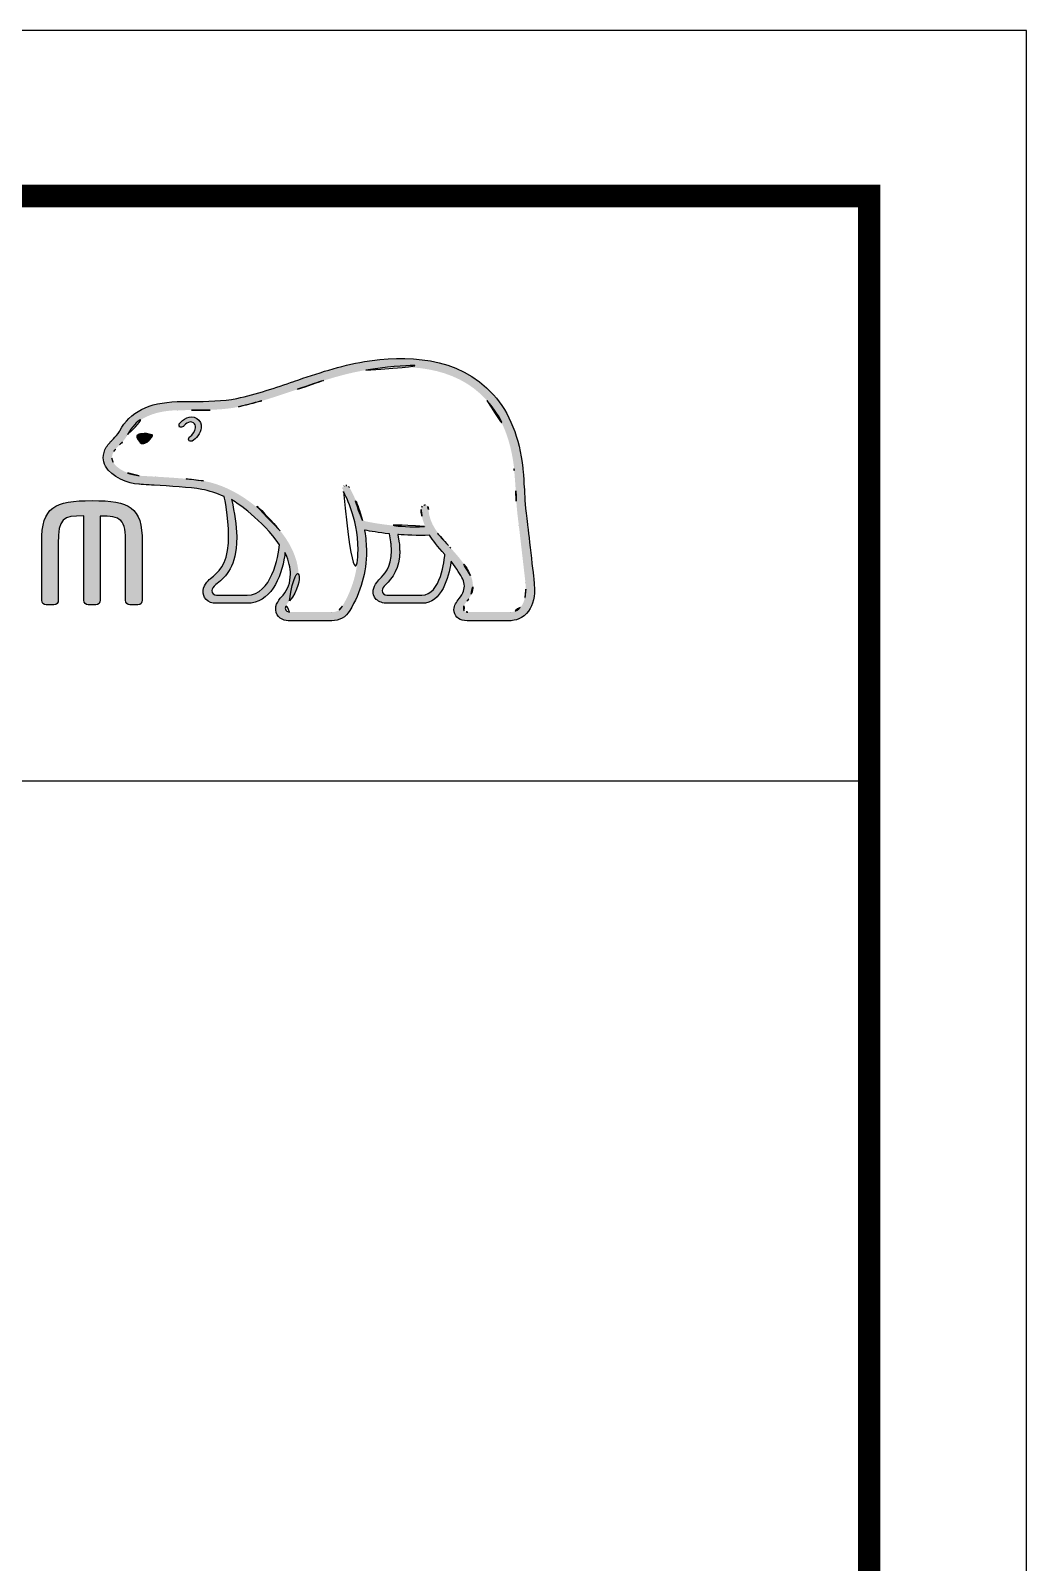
# Model space of a CAD drawing. Extents: x 16296677672 to 16296678106, y -37409616503 to -37409616185.
# Drawn here: x 16296678061.1 to 16296678105.5, y -37409616253.1 to -37409616184.7 of the extents above; entities that cross this region are included whole.
import ezdxf

# ---------------------------------------------------------------- set-up
doc = ezdxf.new("R2010")
doc.units = 0
doc.header["$LTSCALE"] = 10
doc.header["$MEASUREMENT"] = 0
doc.layers.get('0').update_dxf_attribs({"linetype": 'CONTINUOUS'})
doc.layers.add('레이어 1', color=7, linetype='CONTINUOUS')

msp = doc.modelspace()

# ---------------------------------------------------------------- hatches: boundary and pattern name
at = {"layer": '레이어 1'}
h = msp.add_hatch(color=5, dxfattribs=at)
h.dxf.hatch_style = 1
edge = h.paths.add_edge_path(flags=16)
edge.add_spline(control_points=[(16296678082.92589, -37409616210.470688), (16296678082.736691, -37409616210.680138), (16296678082.49892, -37409616210.682007), (16296678082.48863, -37409616210.682007), (16296678082.48863, -37409616210.682007), (16296678080.584, -37409616210.682007), (16296678080.584, -37409616210.682007), (16296678080.514021, -37409616210.682007), (16296678080.46055, -37409616210.664467), (16296678080.42592, -37409616210.63028), (16296678080.39702, -37409616210.601967), (16296678080.38298, -37409616210.558907), (16296678080.38298, -37409616210.505547), (16296678080.38298, -37409616210.398148), (16296678080.46138, -37409616210.299393), (16296678080.54468, -37409616210.194557), (16296678080.62191, -37409616210.095337), (16296678080.695271, -37409616210.001266), (16296678080.73634, -37409616209.885658), (16296678080.84059, -37409616209.60508), (16296678080.829941, -37409616209.305771), (16296678080.70545, -37409616209.042038), (16296678080.480551, -37409616208.56488), (16296678080.14687, -37409616208.189987), (16296678079.82346, -37409616207.827744), (16296678079.82346, -37409616207.827744), (16296678079.71394, -37409616207.707458), (16296678079.71394, -37409616207.706291), (16296678079.29353, -37409616207.237808), (16296678078.859079, -37409616206.753151), (16296678078.8248, -37409616206.096046), (16296678078.816959, -37409616205.965942), (16296678078.756821, -37409616205.887306), (16296678078.673161, -37409616205.890823), (16296678078.673161, -37409616205.890823), (16296678078.54994, -37409616205.950012), (16296678078.54726, -37409616205.950012), (16296678078.51391, -37409616205.986771), (16296678078.49531, -37409616206.041512), (16296678078.49531, -37409616206.104477), (16296678078.49531, -37409616206.104477), (16296678078.49637, -37409616206.126694), (16296678078.49637, -37409616206.126938), (16296678078.51321, -37409616206.364464), (16296678078.569851, -37409616206.597527), (16296678078.66942, -37409616206.839493), (16296678078.66942, -37409616206.839493), (16296678078.67914, -37409616206.863853), (16296678078.67914, -37409616206.863853), (16296678078.67914, -37409616206.863853), (16296678078.653379, -37409616206.864777), (16296678078.653379, -37409616206.864777), (16296678077.43066, -37409616206.913223), (16296678076.23193, -37409616206.682487), (16296678075.879391, -37409616206.597527), (16296678075.661989, -37409616205.722794), (16296678075.30934, -37409616205.142906), (16296678075.29413, -37409616205.11834), (16296678075.26675, -37409616205.072937), (16296678075.22298, -37409616205.038063), (16296678075.180861, -37409616205.025887), (16296678075.180861, -37409616205.025887), (16296678075.07789, -37409616205.041344), (16296678075.06526, -37409616205.042976), (16296678075.056601, -37409616205.055847), (16296678075.03858, -37409616205.080177), (16296678074.9988, -37409616205.133553), (16296678074.9988, -37409616205.133553), (16296678074.9939, -37409616205.176376), (16296678074.9939, -37409616205.176376), (16296678074.9939, -37409616205.176376), (16296678075.026409, -37409616205.291496), (16296678075.026409, -37409616205.291496), (16296678075.053089, -37409616205.337608), (16296678075.680941, -37409616206.437477), (16296678075.680941, -37409616207.894211), (16296678075.680941, -37409616208.792824), (16296678075.44482, -37409616209.64064), (16296678074.979139, -37409616210.413834), (16296678074.86787, -37409616210.599403), (16296678074.72126, -37409616210.682007), (16296678074.50317, -37409616210.682007), (16296678074.50317, -37409616210.682007), (16296678072.62566, -37409616210.682007), (16296678072.62566, -37409616210.682007), (16296678072.563419, -37409616210.682007), (16296678072.43354, -37409616210.638237), (16296678072.43354, -37409616210.50251), (16296678072.43354, -37409616210.427628), (16296678072.50293, -37409616210.304771), (16296678072.61854, -37409616210.175369), (16296678073.400949, -37409616209.304138), (16296678072.949551, -37409616207.943336), (16296678072.19919, -37409616207.046837), (16296678071.47443, -37409616206.182159), (16296678070.29162, -37409616205.093987), (16296678068.772869, -37409616204.823708), (16296678068.23464, -37409616204.729637), (16296678067.350201, -37409616204.677231), (16296678066.635851, -37409616204.63485), (16296678066.635851, -37409616204.63485), (16296678065.913811, -37409616204.592041), (16296678065.913811, -37409616204.592041), (16296678065.543249, -37409616204.563721), (16296678064.93084, -37409616204.335793), (16296678064.74445, -37409616203.982887), (16296678064.665701, -37409616203.836632), (16296678064.674601, -37409616203.688293), (16296678064.77334, -37409616203.517677), (16296678064.83548, -37409616203.414726), (16296678064.92078, -37409616203.326263), (16296678065.02807, -37409616203.218613), (16296678065.146709, -37409616203.098572), (16296678065.268749, -37409616202.974297), (16296678065.363779, -37409616202.810493), (16296678065.363779, -37409616202.810493), (16296678065.391029, -37409616202.759247), (16296678065.391029, -37409616202.759247), (16296678065.75363, -37409616202.065643), (16296678066.500601, -37409616201.699387), (16296678067.612049, -37409616201.669907), (16296678067.612049, -37409616201.669907), (16296678068.238859, -37409616201.662903), (16296678068.238859, -37409616201.662903), (16296678068.92709, -37409616201.659393), (16296678069.708, -37409616201.655403), (16296678070.349649, -37409616201.517342), (16296678071.250839, -37409616201.323578), (16296678072.154949, -37409616201.014671), (16296678072.95282, -37409616200.74276), (16296678072.95282, -37409616200.74276), (16296678072.978331, -37409616200.734337), (16296678072.978331, -37409616200.734337), (16296678073.96516, -37409616200.396889), (16296678074.985701, -37409616200.047958), (16296678076.028919, -37409616199.878067), (16296678077.6985, -37409616199.601723), (16296678079.99124, -37409616199.610832), (16296678081.433701, -37409616201.230209), (16296678082.10042, -37409616201.979973), (16296678082.511101, -37409616203.011047), (16296678082.652439, -37409616204.295547), (16296678082.652439, -37409616204.295547), (16296678082.64707, -37409616204.291328), (16296678082.642139, -37409616204.286903), (16296678082.653601, -37409616204.312378), (16296678082.664379, -37409616204.456551), (16296678082.72382, -37409616205.27372), (16296678082.7409, -37409616205.666634), (16296678082.75893, -37409616206.072868), (16296678082.86165, -37409616206.826637), (16296678082.86165, -37409616206.826637), (16296678083.152769, -37409616209.347412), (16296678083.152769, -37409616209.347412), (16296678083.152769, -37409616209.347412), (16296678083.17008, -37409616209.653748), (16296678083.17008, -37409616209.653748), (16296678083.17008, -37409616210.015541), (16296678083.088181, -37409616210.290497), (16296678082.92589, -37409616210.470688)], knot_values=[0, 0, 0, 0, 1, 1, 1, 2, 2, 2, 3, 3, 3, 4, 4, 4, 5, 5, 5, 6, 6, 6, 7, 7, 7, 8, 8, 8, 9, 9, 9, 10, 10, 10, 11, 11, 11, 12, 12, 12, 13, 13, 13, 14, 14, 14, 15, 15, 15, 16, 16, 16, 17, 17, 17, 18, 18, 18, 19, 19, 19, 20, 20, 20, 21, 21, 21, 22, 22, 22, 23, 23, 23, 24, 24, 24, 25, 25, 25, 26, 26, 26, 27, 27, 27, 28, 28, 28, 29, 29, 29, 30, 30, 30, 31, 31, 31, 32, 32, 32, 33, 33, 33, 34, 34, 34, 35, 35, 35, 36, 36, 36, 37, 37, 37, 38, 38, 38, 39, 39, 39, 40, 40, 40, 41, 41, 41, 42, 42, 42, 43, 43, 43, 44, 44, 44, 45, 45, 45, 46, 46, 46, 47, 47, 47, 48, 48, 48, 49, 49, 49, 50, 50, 50, 51, 51, 51, 52, 52, 52, 53, 53, 53, 53], degree=3, periodic=0)
edge = h.paths.add_edge_path(flags=16)
edge.add_spline(control_points=[(16296678078.52293, -37409616209.925903), (16296678078.52293, -37409616209.925903), (16296678076.969191, -37409616209.925903), (16296678076.969191, -37409616209.925903), (16296678076.85429, -37409616209.925903), (16296678076.7635, -37409616209.834183), (16296678076.7635, -37409616209.717163), (16296678076.7635, -37409616209.635498), (16296678076.8344, -37409616209.531593), (16296678076.901449, -37409616209.460213), (16296678077.217489, -37409616209.157639), (16296678077.54077, -37409616208.741096), (16296678077.54077, -37409616207.950363), (16296678077.54077, -37409616207.950363), (16296678077.52076, -37409616207.591148), (16296678077.52076, -37409616207.58976), (16296678077.52076, -37409616207.58976), (16296678077.463659, -37409616207.240356), (16296678077.463659, -37409616207.240356), (16296678077.463659, -37409616207.240356), (16296678077.459681, -37409616207.218361), (16296678077.459681, -37409616207.218361), (16296678077.459681, -37409616207.218361), (16296678077.482611, -37409616207.220009), (16296678077.482611, -37409616207.220009), (16296678077.772329, -37409616207.240829), (16296678078.336069, -37409616207.272186), (16296678078.8743, -37409616207.246689), (16296678079.01096, -37409616207.464081), (16296678079.231171, -37409616207.743721), (16296678079.5527, -37409616208.11628), (16296678079.537951, -37409616208.301628), (16296678079.384451, -37409616209.925903), (16296678078.52293, -37409616209.925903)], knot_values=[0, 0, 0, 0, 1, 1, 1, 2, 2, 2, 3, 3, 3, 4, 4, 4, 5, 5, 5, 6, 6, 6, 7, 7, 7, 8, 8, 8, 9, 9, 9, 10, 10, 10, 11, 11, 11, 11], degree=3, periodic=0)
edge = h.paths.add_edge_path(flags=16)
edge.add_spline(control_points=[(16296678070.72665, -37409616209.925903), (16296678070.72665, -37409616209.925903), (16296678069.36282, -37409616209.925903), (16296678069.36282, -37409616209.925903), (16296678069.260559, -37409616209.925903), (16296678069.15056, -37409616209.84166), (16296678069.15056, -37409616209.717163), (16296678069.15056, -37409616209.641586), (16296678069.21398, -37409616209.547974), (16296678069.32959, -37409616209.455063), (16296678069.674761, -37409616209.180099), (16296678070.197781, -37409616208.764023), (16296678070.25441, -37409616207.615242), (16296678070.25441, -37409616207.615242), (16296678070.262239, -37409616207.301903), (16296678070.262239, -37409616207.301903), (16296678070.262239, -37409616206.813293), (16296678070.15028, -37409616206.223351), (16296678070.044041, -37409616205.696114), (16296678070.044041, -37409616205.696114), (16296678070.026711, -37409616205.642303), (16296678070.026711, -37409616205.642303), (16296678070.026711, -37409616205.642303), (16296678070.071409, -37409616205.677162), (16296678070.071409, -37409616205.677162), (16296678070.274759, -37409616205.802361), (16296678071.38867, -37409616206.557281), (16296678072.17918, -37409616207.6726), (16296678072.113649, -37409616208.200523), (16296678071.815981, -37409616209.925903), (16296678070.72665, -37409616209.925903)], knot_values=[0, 0, 0, 0, 1, 1, 1, 2, 2, 2, 3, 3, 3, 4, 4, 4, 5, 5, 5, 6, 6, 6, 7, 7, 7, 8, 8, 8, 9, 9, 9, 10, 10, 10, 10], degree=3, periodic=0)
edge = h.paths.add_edge_path()
edge.add_spline(control_points=[(16296678083.53772, -37409616209.309288), (16296678083.537239, -37409616209.305771), (16296678083.248011, -37409616206.774223), (16296678083.248011, -37409616206.774223), (16296678083.14094, -37409616206.017647), (16296678083.12549, -37409616205.614197), (16296678083.11158, -37409616205.256653), (16296678083.11158, -37409616205.256653), (16296678083.03998, -37409616204.257156), (16296678083.03998, -37409616204.256462), (16296678082.88763, -37409616202.888428), (16296678082.44488, -37409616201.783409), (16296678081.72341, -37409616200.975357), (16296678080.164881, -37409616199.224228), (16296678077.73196, -37409616199.205742), (16296678075.964689, -37409616199.497093), (16296678074.880859, -37409616199.676353), (16296678073.844879, -37409616200.029961), (16296678072.84329, -37409616200.372543), (16296678072.84329, -37409616200.372543), (16296678072.81101, -37409616200.384003), (16296678072.81101, -37409616200.384003), (16296678072.028009, -37409616200.651009), (16296678071.139441, -37409616200.955009), (16296678070.267521, -37409616201.140793), (16296678069.66844, -37409616201.268806), (16296678068.9182, -37409616201.274658), (16296678068.255461, -37409616201.278183), (16296678068.255461, -37409616201.278183), (16296678067.599529, -37409616201.286133), (16296678067.599529, -37409616201.286133), (16296678066.33913, -37409616201.317253), (16296678065.48065, -37409616201.7537), (16296678065.047029, -37409616202.582802), (16296678065.047029, -37409616202.582802), (16296678065.027491, -37409616202.618591), (16296678065.027491, -37409616202.618591), (16296678064.955759, -37409616202.744278), (16296678064.8494, -37409616202.850983), (16296678064.75416, -37409616202.946457), (16296678064.6492, -37409616203.052238), (16296678064.53091, -37409616203.170883), (16296678064.44058, -37409616203.324387), (16296678064.34989, -37409616203.478149), (16296678064.30415, -37409616203.633987), (16296678064.30415, -37409616203.787033), (16296678064.30415, -37409616203.915741), (16296678064.336439, -37409616204.042107), (16296678064.40127, -37409616204.162849), (16296678064.66921, -37409616204.6688), (16296678065.4335, -37409616204.941879), (16296678065.889589, -37409616204.974419), (16296678065.889589, -37409616204.974419), (16296678066.56097, -37409616205.016541), (16296678066.577, -37409616205.017937), (16296678067.24827, -37409616205.055847), (16296678068.167589, -37409616205.108971), (16296678068.704309, -37409616205.203751), (16296678069.018129, -37409616205.259209), (16296678069.37476, -37409616205.371773), (16296678069.70331, -37409616205.526459), (16296678069.726709, -37409616205.611641), (16296678069.897301, -37409616206.370079), (16296678069.897301, -37409616207.302383), (16296678069.897301, -37409616207.302383), (16296678069.890051, -37409616207.598183), (16296678069.890051, -37409616207.598183), (16296678069.840561, -37409616208.581261), (16296678069.411961, -37409616208.924789), (16296678069.097919, -37409616209.176117), (16296678069.06608, -37409616209.201172), (16296678068.786209, -37409616209.43354), (16296678068.766081, -37409616209.713188), (16296678068.75181, -37409616209.871384), (16296678068.797091, -37409616210.015541), (16296678068.89315, -37409616210.119202), (16296678068.99728, -37409616210.231529), (16296678069.1556, -37409616210.288383), (16296678069.36282, -37409616210.288383), (16296678069.36282, -37409616210.288383), (16296678070.72665, -37409616210.288383), (16296678070.72665, -37409616210.288383), (16296678071.747419, -37409616210.288383), (16296678072.25242, -37409616209.18924), (16296678072.40604, -37409616208.159576), (16296678072.40604, -37409616208.159576), (16296678072.40921, -37409616208.014717), (16296678072.40921, -37409616208.014717), (16296678072.40921, -37409616208.014717), (16296678072.45134, -37409616208.08725), (16296678072.45134, -37409616208.08725), (16296678072.582251, -37409616208.378601), (16296678072.661011, -37409616208.726822), (16296678072.661011, -37409616208.989143), (16296678072.661011, -37409616209.357246), (16296678072.547041, -37409616209.678787), (16296678072.33057, -37409616209.918411), (16296678072.27594, -37409616209.972481), (16296678072.00296, -37409616210.255386), (16296678072.00296, -37409616210.537849), (16296678072.00296, -37409616210.537849), (16296678072.005421, -37409616210.584427), (16296678072.005421, -37409616210.584427), (16296678072.04414, -37409616210.918129), (16296678072.31419, -37409616211.067192), (16296678072.56506, -37409616211.067192), (16296678072.56506, -37409616211.067192), (16296678074.50317, -37409616211.067192), (16296678074.50317, -37409616211.067192), (16296678074.85301, -37409616211.067192), (16296678075.13183, -37409616210.909691), (16296678075.310961, -37409616210.612511), (16296678075.804171, -37409616209.793694), (16296678076.054079, -37409616208.904427), (16296678076.054079, -37409616207.970253), (16296678076.054079, -37409616207.678673), (16296678076.02659, -37409616207.367439), (16296678075.972759, -37409616207.044487), (16296678075.972759, -37409616207.044487), (16296678075.96809, -37409616207.018753), (16296678075.96809, -37409616207.018753), (16296678075.96809, -37409616207.018753), (16296678075.99382, -37409616207.024139), (16296678075.99382, -37409616207.024139), (16296678076.227011, -37409616207.069313), (16296678076.60214, -37409616207.134361), (16296678077.06571, -37409616207.184433), (16296678077.06571, -37409616207.184433), (16296678077.079189, -37409616207.186073), (16296678077.079189, -37409616207.186073), (16296678077.079189, -37409616207.186073), (16296678077.14155, -37409616207.541313), (16296678077.14155, -37409616207.541313), (16296678077.14155, -37409616207.541313), (16296678077.15523, -37409616207.625549), (16296678077.15523, -37409616207.626953), (16296678077.15523, -37409616207.626953), (16296678077.173719, -37409616207.941238), (16296678077.173719, -37409616207.941238), (16296678077.173719, -37409616208.695473), (16296678076.83112, -37409616209.023552), (16296678076.646959, -37409616209.199516), (16296678076.644369, -37409616209.201874), (16296678076.38744, -37409616209.46302), (16296678076.359591, -37409616209.694687), (16296678076.359591, -37409616209.694687), (16296678076.350691, -37409616209.765846), (16296678076.350691, -37409616209.765846), (16296678076.350691, -37409616209.838623), (16296678076.36941, -37409616209.981369), (16296678076.49671, -37409616210.112892), (16296678076.60881, -37409616210.22966), (16296678076.78233, -37409616210.288383), (16296678077.013069, -37409616210.288383), (16296678077.013069, -37409616210.288383), (16296678078.52293, -37409616210.288383), (16296678078.52293, -37409616210.288383), (16296678079.439911, -37409616210.288383), (16296678079.715931, -37409616209.122543), (16296678079.8272, -37409616208.46917), (16296678079.8272, -37409616208.46917), (16296678079.832359, -37409616208.401779), (16296678079.832359, -37409616208.401779), (16296678079.832359, -37409616208.401779), (16296678079.86862, -37409616208.451149), (16296678079.86862, -37409616208.451149), (16296678080.080059, -37409616208.721207), (16296678080.265511, -37409616209.021446), (16296678080.35478, -37409616209.208199), (16296678080.401699, -37409616209.305313), (16296678080.42697, -37409616209.413193), (16296678080.42697, -37409616209.521301), (16296678080.42697, -37409616209.521301), (16296678080.392811, -37409616209.739861), (16296678080.392811, -37409616209.739861), (16296678080.357479, -37409616209.858513), (16296678080.276501, -37409616209.967796), (16296678080.19729, -37409616210.07357), (16296678080.081091, -37409616210.22451), (16296678079.961281, -37409616210.381058), (16296678079.961281, -37409616210.571083), (16296678079.961281, -37409616210.571083), (16296678079.972521, -37409616210.67569), (16296678079.972521, -37409616210.67569), (16296678080.02774, -37409616210.927963), (16296678080.232161, -37409616211.067192), (16296678080.547729, -37409616211.067192), (16296678080.547729, -37409616211.067192), (16296678082.4877, -37409616211.067192), (16296678082.4877, -37409616211.067192), (16296678082.530279, -37409616211.067192), (16296678082.909389, -37409616211.057831), (16296678083.206341, -37409616210.736526), (16296678083.443399, -37409616210.47982), (16296678083.55854, -37409616210.126907), (16296678083.55854, -37409616209.658417), (16296678083.55854, -37409616209.658417), (16296678083.537951, -37409616209.310921), (16296678083.53772, -37409616209.309288)], knot_values=[0, 0, 0, 0, 1, 1, 1, 2, 2, 2, 3, 3, 3, 4, 4, 4, 5, 5, 5, 6, 6, 6, 7, 7, 7, 8, 8, 8, 9, 9, 9, 10, 10, 10, 11, 11, 11, 12, 12, 12, 13, 13, 13, 14, 14, 14, 15, 15, 15, 16, 16, 16, 17, 17, 17, 18, 18, 18, 19, 19, 19, 20, 20, 20, 21, 21, 21, 22, 22, 22, 23, 23, 23, 24, 24, 24, 25, 25, 25, 26, 26, 26, 27, 27, 27, 28, 28, 28, 29, 29, 29, 30, 30, 30, 31, 31, 31, 32, 32, 32, 33, 33, 33, 34, 34, 34, 35, 35, 35, 36, 36, 36, 37, 37, 37, 38, 38, 38, 39, 39, 39, 40, 40, 40, 41, 41, 41, 42, 42, 42, 43, 43, 43, 44, 44, 44, 45, 45, 45, 46, 46, 46, 47, 47, 47, 48, 48, 48, 49, 49, 49, 50, 50, 50, 51, 51, 51, 52, 52, 52, 53, 53, 53, 54, 54, 54, 55, 55, 55, 56, 56, 56, 57, 57, 57, 58, 58, 58, 59, 59, 59, 60, 60, 60, 61, 61, 61, 62, 62, 62, 63, 63, 63, 64, 64, 64, 65, 65, 65, 66, 66, 66, 66], degree=3, periodic=0)
edge = h.paths.add_edge_path(flags=0)
edge.add_spline(control_points=[(16296678065.85659, -37409616202.762283), (16296678065.85659, -37409616202.762283), (16296678066.138809, -37409616202.63475), (16296678066.48844, -37409616202.769547), (16296678066.48844, -37409616202.769547), (16296678066.531719, -37409616202.788017), (16296678066.47533, -37409616202.867828), (16296678066.30508, -37409616203.096687), (16296678066.137289, -37409616203.14608), (16296678066.137289, -37409616203.14608), (16296678066.137289, -37409616203.14608), (16296678066.01573, -37409616203.188904), (16296678065.947399, -37409616203.106056), (16296678065.80933, -37409616202.944122), (16296678065.80512, -37409616202.849823), (16296678065.80512, -37409616202.849823), (16296678065.80512, -37409616202.849823), (16296678065.79084, -37409616202.779839), (16296678065.85659, -37409616202.762283)], knot_values=[0, 0, 0, 0, 1, 1, 1, 2, 2, 2, 3, 3, 3, 4, 4, 4, 5, 5, 5, 6, 6, 6, 6], degree=3, periodic=0)
edge = h.paths.add_edge_path(flags=0)
edge.add_spline(control_points=[(16296678067.71899, -37409616202.243263), (16296678067.67675, -37409616202.289352), (16296678067.673479, -37409616202.366112), (16296678067.71899, -37409616202.406593), (16296678067.76252, -37409616202.445908), (16296678067.83798, -37409616202.435608), (16296678067.88011, -37409616202.389267), (16296678067.902571, -37409616202.366112), (16296678068.134251, -37409616202.091141), (16296678068.334101, -37409616202.231773), (16296678068.407101, -37409616202.28421), (16296678068.43729, -37409616202.35862), (16296678068.42654, -37409616202.454803), (16296678068.409451, -37409616202.609001), (16296678068.275709, -37409616202.784058), (16296678068.18223, -37409616202.843964), (16296678068.129919, -37409616202.875793), (16296678068.095409, -37409616202.944122), (16296678068.120211, -37409616202.999352), (16296678068.144779, -37409616203.054337), (16296678068.21475, -37409616203.070732), (16296678068.27091, -37409616203.04451), (16296678068.438231, -37409616202.964478), (16296678068.6492, -37409616202.697243), (16296678068.678101, -37409616202.448013), (16296678068.697281, -37409616202.274384), (16296678068.61936, -37409616202.132561), (16296678068.480591, -37409616202.036873), (16296678068.18223, -37409616201.825073), (16296678067.84407, -37409616202.108452), (16296678067.71899, -37409616202.243263)], knot_values=[0, 0, 0, 0, 1, 1, 1, 2, 2, 2, 3, 3, 3, 4, 4, 4, 5, 5, 5, 6, 6, 6, 7, 7, 7, 8, 8, 8, 9, 9, 9, 10, 10, 10, 10], degree=3, periodic=0)
edge = h.paths.add_edge_path(flags=0)
edge.add_spline(control_points=[(16296678067.680849, -37409616202.449883), (16296678067.680849, -37409616202.449883), (16296678067.680849, -37409616202.449883), (16296678067.680849, -37409616202.449883), (16296678067.680849, -37409616202.449883), (16296678067.680849, -37409616202.449883), (16296678067.680849, -37409616202.449883)], knot_values=[0, 0, 0, 0, 1, 1, 1, 2, 2, 2, 2], degree=3, periodic=0)
h = msp.add_hatch(color=5, dxfattribs=at)
h.dxf.hatch_style = 2
edge = h.paths.add_edge_path()
edge.add_spline(control_points=[(16296678067.71899, -37409616202.243263), (16296678067.67675, -37409616202.289352), (16296678067.673479, -37409616202.366112), (16296678067.71899, -37409616202.406593), (16296678067.76252, -37409616202.445908), (16296678067.83798, -37409616202.435608), (16296678067.88011, -37409616202.389267), (16296678067.902571, -37409616202.366112), (16296678068.134251, -37409616202.091141), (16296678068.334101, -37409616202.231773), (16296678068.407101, -37409616202.28421), (16296678068.43729, -37409616202.35862), (16296678068.42654, -37409616202.454803), (16296678068.409451, -37409616202.609001), (16296678068.275709, -37409616202.784058), (16296678068.18223, -37409616202.843964), (16296678068.129919, -37409616202.875793), (16296678068.095409, -37409616202.944122), (16296678068.120211, -37409616202.999352), (16296678068.144779, -37409616203.054337), (16296678068.21475, -37409616203.070732), (16296678068.27091, -37409616203.04451), (16296678068.438231, -37409616202.964478), (16296678068.6492, -37409616202.697243), (16296678068.678101, -37409616202.448013), (16296678068.697281, -37409616202.274384), (16296678068.61936, -37409616202.132561), (16296678068.480591, -37409616202.036873), (16296678068.18223, -37409616201.825073), (16296678067.84407, -37409616202.108452), (16296678067.71899, -37409616202.243263)], knot_values=[0, 0, 0, 0, 1, 1, 1, 2, 2, 2, 3, 3, 3, 4, 4, 4, 5, 5, 5, 6, 6, 6, 7, 7, 7, 8, 8, 8, 9, 9, 9, 10, 10, 10, 10], degree=3, periodic=0)
h = msp.add_hatch(color=5, dxfattribs=at)
h.dxf.hatch_style = 2
edge = h.paths.add_edge_path()
edge.add_spline(control_points=[(16296678065.85659, -37409616202.762283), (16296678065.85659, -37409616202.762283), (16296678066.138809, -37409616202.63475), (16296678066.48844, -37409616202.769547), (16296678066.48844, -37409616202.769547), (16296678066.531719, -37409616202.788017), (16296678066.47533, -37409616202.867828), (16296678066.30508, -37409616203.096687), (16296678066.137289, -37409616203.14608), (16296678066.137289, -37409616203.14608), (16296678066.137289, -37409616203.14608), (16296678066.01573, -37409616203.188904), (16296678065.947399, -37409616203.106056), (16296678065.80933, -37409616202.944122), (16296678065.80512, -37409616202.849823), (16296678065.80512, -37409616202.849823), (16296678065.80512, -37409616202.849823), (16296678065.79084, -37409616202.779839), (16296678065.85659, -37409616202.762283)], knot_values=[0, 0, 0, 0, 1, 1, 1, 2, 2, 2, 3, 3, 3, 4, 4, 4, 5, 5, 5, 6, 6, 6, 6], degree=3, periodic=0)
h = msp.add_hatch(color=5, dxfattribs=at)
h.dxf.hatch_style = 2
edge = h.paths.add_edge_path()
edge.add_spline(control_points=[(16296678061.55567, -37409616207.549973), (16296678061.55567, -37409616207.549973), (16296678061.55567, -37409616210.152206), (16296678061.55567, -37409616210.152206), (16296678061.55567, -37409616210.264748), (16296678061.644119, -37409616210.356247), (16296678061.752701, -37409616210.356247), (16296678061.752701, -37409616210.356247), (16296678062.10091, -37409616210.356247), (16296678062.10091, -37409616210.356247), (16296678062.22377, -37409616210.356247), (16296678062.297251, -37409616210.252823), (16296678062.297251, -37409616210.152206), (16296678062.297251, -37409616210.152206), (16296678062.297251, -37409616207.614319), (16296678062.297251, -37409616207.614319), (16296678062.297251, -37409616206.49527), (16296678062.48704, -37409616206.386459), (16296678063.43339, -37409616206.383881), (16296678063.43339, -37409616206.452682), (16296678063.43339, -37409616210.152206), (16296678063.43339, -37409616210.152206), (16296678063.43339, -37409616210.268967), (16296678063.517401, -37409616210.356247), (16296678063.62879, -37409616210.356247), (16296678063.62879, -37409616210.356247), (16296678063.970921, -37409616210.356247), (16296678063.970921, -37409616210.356247), (16296678064.0933, -37409616210.356247), (16296678064.166559, -37409616210.252823), (16296678064.166559, -37409616210.152206), (16296678064.166559, -37409616210.152206), (16296678064.166559, -37409616206.464149), (16296678064.166559, -37409616206.391144), (16296678064.60931, -37409616206.392769), (16296678064.920309, -37409616206.429283), (16296678065.08869, -37409616206.597527), (16296678065.26606, -37409616206.774673), (16296678065.300699, -37409616207.10511), (16296678065.300699, -37409616207.614319), (16296678065.300699, -37409616207.614319), (16296678065.300699, -37409616210.152206), (16296678065.300699, -37409616210.152206), (16296678065.300699, -37409616210.262657), (16296678065.39115, -37409616210.356247), (16296678065.498091, -37409616210.356247), (16296678065.498091, -37409616210.356247), (16296678065.84794, -37409616210.356247), (16296678065.84794, -37409616210.356247), (16296678065.96928, -37409616210.356247), (16296678066.04427, -37409616210.250481), (16296678066.04427, -37409616210.152206), (16296678066.04427, -37409616210.152206), (16296678066.04427, -37409616207.549973), (16296678066.04427, -37409616207.549973), (16296678066.04427, -37409616205.972717), (16296678065.484989, -37409616205.705467), (16296678063.80407, -37409616205.705467), (16296678062.11706, -37409616205.705467), (16296678061.55567, -37409616205.972717), (16296678061.55567, -37409616207.549973)], knot_values=[0, 0, 0, 0, 1, 1, 1, 2, 2, 2, 3, 3, 3, 4, 4, 4, 5, 5, 5, 6, 6, 6, 7, 7, 7, 8, 8, 8, 9, 9, 9, 10, 10, 10, 11, 11, 11, 12, 12, 12, 13, 13, 13, 14, 14, 14, 15, 15, 15, 16, 16, 16, 17, 17, 17, 18, 18, 18, 19, 19, 19, 20, 20, 20, 20], degree=3, periodic=0)

# ---------------------------------------------------------------- linework, layer by layer
at = {"color": 5}
msp.add_line((16296678070.66621, -37409616210.288406), (16296678070.66621, -37409616210.288406), dxfattribs=at)
at = {"color": 5, "ltscale": 40}
msp.add_line((16296678098.499821, -37409616218.230888), (16296678029.137751, -37409616218.230888), dxfattribs=at)
at = {"ltscale": 0.5}
msp.add_lwpolyline([(16296677671.520941, -37409616502.722603), (16296678105.520941, -37409616502.722603), (16296678105.520941, -37409616184.722603), (16296677671.520941, -37409616184.722603)], close=True, dxfattribs=at)
at = {"color": 5, "linetype": 'ByBlock', "lineweight": 200, "const_width": 1}
msp.add_lwpolyline([(16296677678.499741, -37409616489.106117), (16296678098.499741, -37409616489.106117), (16296678098.499741, -37409616192.106117), (16296677678.499741, -37409616192.106117)], close=True, dxfattribs=at)
at = {"layer": '레이어 1', "color": 5}
for points, knots in [([(16296678083.53772, -37409616209.309303), (16296678083.537239, -37409616209.305794), (16296678083.248011, -37409616206.774231), (16296678083.248011, -37409616206.774231), (16296678083.14094, -37409616206.017662), (16296678083.12549, -37409616205.61422), (16296678083.11158, -37409616205.256653), (16296678083.11158, -37409616205.256653), (16296678083.03998, -37409616204.257172), (16296678083.03998, -37409616204.256477), (16296678082.88763, -37409616202.888443), (16296678082.44488, -37409616201.783417), (16296678081.72341, -37409616200.975372), (16296678080.164881, -37409616199.224243), (16296678077.73196, -37409616199.205757), (16296678075.964689, -37409616199.497101), (16296678074.880859, -37409616199.676361), (16296678073.844879, -37409616200.029968), (16296678072.84329, -37409616200.372559), (16296678072.84329, -37409616200.372559), (16296678072.81101, -37409616200.384018), (16296678072.81101, -37409616200.384018), (16296678072.028009, -37409616200.651016), (16296678071.139441, -37409616200.955017), (16296678070.267521, -37409616201.1408), (16296678069.66844, -37409616201.268822), (16296678068.9182, -37409616201.274681), (16296678068.255461, -37409616201.278191), (16296678068.255461, -37409616201.278191), (16296678067.599529, -37409616201.28614), (16296678067.599529, -37409616201.28614), (16296678066.33913, -37409616201.317268), (16296678065.48065, -37409616201.753708), (16296678065.047029, -37409616202.582817), (16296678065.047029, -37409616202.582817), (16296678065.027491, -37409616202.618607), (16296678065.027491, -37409616202.618607), (16296678064.955759, -37409616202.744293), (16296678064.8494, -37409616202.850998), (16296678064.75416, -37409616202.946472), (16296678064.6492, -37409616203.052254), (16296678064.53091, -37409616203.170883), (16296678064.44058, -37409616203.324402), (16296678064.34989, -37409616203.478157), (16296678064.30415, -37409616203.634003), (16296678064.30415, -37409616203.787041), (16296678064.30415, -37409616203.915756), (16296678064.336439, -37409616204.042122), (16296678064.40127, -37409616204.162857), (16296678064.66921, -37409616204.668823), (16296678065.4335, -37409616204.941887), (16296678065.889589, -37409616204.974426), (16296678065.889589, -37409616204.974426), (16296678066.56097, -37409616205.016563), (16296678066.577, -37409616205.01796), (16296678067.24827, -37409616205.055862), (16296678068.167589, -37409616205.108994), (16296678068.704309, -37409616205.203758), (16296678069.018129, -37409616205.259216), (16296678069.37476, -37409616205.37178), (16296678069.70331, -37409616205.526466), (16296678069.726709, -37409616205.611649), (16296678069.897301, -37409616206.370087), (16296678069.897301, -37409616207.302399), (16296678069.897301, -37409616207.302399), (16296678069.890051, -37409616207.598198), (16296678069.890051, -37409616207.598198), (16296678069.840561, -37409616208.581268), (16296678069.411961, -37409616208.924797), (16296678069.097919, -37409616209.17614), (16296678069.06608, -37409616209.20118), (16296678068.786209, -37409616209.433548), (16296678068.766081, -37409616209.713203), (16296678068.75181, -37409616209.871391), (16296678068.797091, -37409616210.015556), (16296678068.89315, -37409616210.119217), (16296678068.99728, -37409616210.231537), (16296678069.1556, -37409616210.288406), (16296678069.36282, -37409616210.288406), (16296678069.36282, -37409616210.288406), (16296678070.72665, -37409616210.288406), (16296678070.72665, -37409616210.288406), (16296678071.747419, -37409616210.288406), (16296678072.25242, -37409616209.189247), (16296678072.40604, -37409616208.159576), (16296678072.40604, -37409616208.159576), (16296678072.40921, -37409616208.014732), (16296678072.40921, -37409616208.014732), (16296678072.40921, -37409616208.014732), (16296678072.45134, -37409616208.087273), (16296678072.45134, -37409616208.087273), (16296678072.582251, -37409616208.378609), (16296678072.661011, -37409616208.72683), (16296678072.661011, -37409616208.989151), (16296678072.661011, -37409616209.357269), (16296678072.547041, -37409616209.678802), (16296678072.33057, -37409616209.918419), (16296678072.27594, -37409616209.972504), (16296678072.00296, -37409616210.255409), (16296678072.00296, -37409616210.537857), (16296678072.00296, -37409616210.537857), (16296678072.005421, -37409616210.584427), (16296678072.005421, -37409616210.584427), (16296678072.04414, -37409616210.918137), (16296678072.31419, -37409616211.0672), (16296678072.56506, -37409616211.0672), (16296678072.56506, -37409616211.0672), (16296678074.50317, -37409616211.0672), (16296678074.50317, -37409616211.0672), (16296678074.85301, -37409616211.0672), (16296678075.13183, -37409616210.909698), (16296678075.310961, -37409616210.612534), (16296678075.804171, -37409616209.793701), (16296678076.054079, -37409616208.904449), (16296678076.054079, -37409616207.970261), (16296678076.054079, -37409616207.678688), (16296678076.02659, -37409616207.367447), (16296678075.972759, -37409616207.04451), (16296678075.972759, -37409616207.04451), (16296678075.96809, -37409616207.018768), (16296678075.96809, -37409616207.018768), (16296678075.96809, -37409616207.018768), (16296678075.99382, -37409616207.024147), (16296678075.99382, -37409616207.024147), (16296678076.227011, -37409616207.069313), (16296678076.60214, -37409616207.134369), (16296678077.06571, -37409616207.184441), (16296678077.06571, -37409616207.184441), (16296678077.079189, -37409616207.186089), (16296678077.079189, -37409616207.186089), (16296678077.079189, -37409616207.186089), (16296678077.14155, -37409616207.541328), (16296678077.14155, -37409616207.541328), (16296678077.14155, -37409616207.541328), (16296678077.15523, -37409616207.625557), (16296678077.15523, -37409616207.626968), (16296678077.15523, -37409616207.626968), (16296678077.173719, -37409616207.941254), (16296678077.173719, -37409616207.941254), (16296678077.173719, -37409616208.695488), (16296678076.83112, -37409616209.023567), (16296678076.646959, -37409616209.199539), (16296678076.644369, -37409616209.201889), (16296678076.38744, -37409616209.463028), (16296678076.359591, -37409616209.694702), (16296678076.359591, -37409616209.694702), (16296678076.350691, -37409616209.765862), (16296678076.350691, -37409616209.765862), (16296678076.350691, -37409616209.838638), (16296678076.36941, -37409616209.981377), (16296678076.49671, -37409616210.112907), (16296678076.60881, -37409616210.229683), (16296678076.78233, -37409616210.288406), (16296678077.013069, -37409616210.288406), (16296678077.013069, -37409616210.288406), (16296678078.52293, -37409616210.288406), (16296678078.52293, -37409616210.288406), (16296678079.439911, -37409616210.288406), (16296678079.715931, -37409616209.122551), (16296678079.8272, -37409616208.469177), (16296678079.8272, -37409616208.469177), (16296678079.832359, -37409616208.401787), (16296678079.832359, -37409616208.401787), (16296678079.832359, -37409616208.401787), (16296678079.86862, -37409616208.451157), (16296678079.86862, -37409616208.451157), (16296678080.080059, -37409616208.721222), (16296678080.265511, -37409616209.021446), (16296678080.35478, -37409616209.208214), (16296678080.401699, -37409616209.305313), (16296678080.42697, -37409616209.4132), (16296678080.42697, -37409616209.521309), (16296678080.42697, -37409616209.521309), (16296678080.392811, -37409616209.739868), (16296678080.392811, -37409616209.739868), (16296678080.357479, -37409616209.858521), (16296678080.276501, -37409616209.967796), (16296678080.19729, -37409616210.073593), (16296678080.081091, -37409616210.224533), (16296678079.961281, -37409616210.381073), (16296678079.961281, -37409616210.571091), (16296678079.961281, -37409616210.571091), (16296678079.972521, -37409616210.675697), (16296678079.972521, -37409616210.675697), (16296678080.02774, -37409616210.927963), (16296678080.232161, -37409616211.0672), (16296678080.547729, -37409616211.0672), (16296678080.547729, -37409616211.0672), (16296678082.4877, -37409616211.0672), (16296678082.4877, -37409616211.0672), (16296678082.530279, -37409616211.0672), (16296678082.909389, -37409616211.057854), (16296678083.206341, -37409616210.736542), (16296678083.443399, -37409616210.479843), (16296678083.55854, -37409616210.12693), (16296678083.55854, -37409616209.65844), (16296678083.55854, -37409616209.65844), (16296678083.537951, -37409616209.310928), (16296678083.53772, -37409616209.309303)], [0, 0, 0, 0, 1, 1, 1, 2, 2, 2, 3, 3, 3, 4, 4, 4, 5, 5, 5, 6, 6, 6, 7, 7, 7, 8, 8, 8, 9, 9, 9, 10, 10, 10, 11, 11, 11, 12, 12, 12, 13, 13, 13, 14, 14, 14, 15, 15, 15, 16, 16, 16, 17, 17, 17, 18, 18, 18, 19, 19, 19, 20, 20, 20, 21, 21, 21, 22, 22, 22, 23, 23, 23, 24, 24, 24, 25, 25, 25, 26, 26, 26, 27, 27, 27, 28, 28, 28, 29, 29, 29, 30, 30, 30, 31, 31, 31, 32, 32, 32, 33, 33, 33, 34, 34, 34, 35, 35, 35, 36, 36, 36, 37, 37, 37, 38, 38, 38, 39, 39, 39, 40, 40, 40, 41, 41, 41, 42, 42, 42, 43, 43, 43, 44, 44, 44, 45, 45, 45, 46, 46, 46, 47, 47, 47, 48, 48, 48, 49, 49, 49, 50, 50, 50, 51, 51, 51, 52, 52, 52, 53, 53, 53, 54, 54, 54, 55, 55, 55, 56, 56, 56, 57, 57, 57, 58, 58, 58, 59, 59, 59, 60, 60, 60, 61, 61, 61, 62, 62, 62, 63, 63, 63, 64, 64, 64, 65, 65, 65, 66, 66, 66, 66]), ([(16296678067.71899, -37409616202.243263), (16296678067.67675, -37409616202.28936), (16296678067.673479, -37409616202.366119), (16296678067.71899, -37409616202.406593), (16296678067.76252, -37409616202.445923), (16296678067.83798, -37409616202.435623), (16296678067.88011, -37409616202.38929), (16296678067.902571, -37409616202.366119), (16296678068.134251, -37409616202.091164), (16296678068.334101, -37409616202.231789), (16296678068.407101, -37409616202.284218), (16296678068.43729, -37409616202.358627), (16296678068.42654, -37409616202.454803), (16296678068.409451, -37409616202.609009), (16296678068.275709, -37409616202.784073), (16296678068.18223, -37409616202.843971), (16296678068.129919, -37409616202.875801), (16296678068.095409, -37409616202.944138), (16296678068.120211, -37409616202.999367), (16296678068.144779, -37409616203.054337), (16296678068.21475, -37409616203.07074), (16296678068.27091, -37409616203.044518), (16296678068.438231, -37409616202.964493), (16296678068.6492, -37409616202.697243), (16296678068.678101, -37409616202.448029), (16296678068.697281, -37409616202.274384), (16296678068.61936, -37409616202.132584), (16296678068.480591, -37409616202.036873), (16296678068.18223, -37409616201.825081), (16296678067.84407, -37409616202.108459), (16296678067.71899, -37409616202.243263)], [0, 0, 0, 0, 1, 1, 1, 2, 2, 2, 3, 3, 3, 4, 4, 4, 5, 5, 5, 6, 6, 6, 7, 7, 7, 8, 8, 8, 9, 9, 9, 10, 10, 10, 10]), ([(16296678065.85659, -37409616202.762299), (16296678065.85659, -37409616202.762299), (16296678066.138809, -37409616202.634758), (16296678066.48844, -37409616202.769547), (16296678066.48844, -37409616202.769547), (16296678066.531719, -37409616202.78804), (16296678066.47533, -37409616202.867844), (16296678066.30508, -37409616203.096703), (16296678066.137289, -37409616203.146103), (16296678066.137289, -37409616203.146103), (16296678066.137289, -37409616203.146103), (16296678066.01573, -37409616203.188911), (16296678065.947399, -37409616203.106056), (16296678065.80933, -37409616202.944138), (16296678065.80512, -37409616202.849831), (16296678065.80512, -37409616202.849831), (16296678065.80512, -37409616202.849831), (16296678065.79084, -37409616202.779846), (16296678065.85659, -37409616202.762299)], [0, 0, 0, 0, 1, 1, 1, 2, 2, 2, 3, 3, 3, 4, 4, 4, 5, 5, 5, 6, 6, 6, 6]), ([(16296678067.680849, -37409616202.44989), (16296678067.680849, -37409616202.44989), (16296678067.680849, -37409616202.44989), (16296678067.680849, -37409616202.44989), (16296678067.680849, -37409616202.44989), (16296678067.680849, -37409616202.44989), (16296678067.680849, -37409616202.44989)], [0, 0, 0, 0, 1, 1, 1, 2, 2, 2, 2]), ([(16296678061.55567, -37409616207.54998), (16296678061.55567, -37409616207.54998), (16296678061.55567, -37409616210.152222), (16296678061.55567, -37409616210.152222), (16296678061.55567, -37409616210.264763), (16296678061.644119, -37409616210.356262), (16296678061.752701, -37409616210.356262), (16296678061.752701, -37409616210.356262), (16296678062.10091, -37409616210.356262), (16296678062.10091, -37409616210.356262), (16296678062.22377, -37409616210.356262), (16296678062.297251, -37409616210.252831), (16296678062.297251, -37409616210.152222), (16296678062.297251, -37409616210.152222), (16296678062.297251, -37409616207.614326), (16296678062.297251, -37409616207.614326), (16296678062.297251, -37409616206.495293), (16296678062.48704, -37409616206.386467), (16296678063.43339, -37409616206.383904), (16296678063.43339, -37409616206.45269), (16296678063.43339, -37409616210.152222), (16296678063.43339, -37409616210.152222), (16296678063.43339, -37409616210.268982), (16296678063.517401, -37409616210.356262), (16296678063.62879, -37409616210.356262), (16296678063.62879, -37409616210.356262), (16296678063.970921, -37409616210.356262), (16296678063.970921, -37409616210.356262), (16296678064.0933, -37409616210.356262), (16296678064.166559, -37409616210.252831), (16296678064.166559, -37409616210.152222), (16296678064.166559, -37409616210.152222), (16296678064.166559, -37409616206.464157), (16296678064.166559, -37409616206.391144), (16296678064.60931, -37409616206.392776), (16296678064.920309, -37409616206.429283), (16296678065.08869, -37409616206.597549), (16296678065.26606, -37409616206.774689), (16296678065.300699, -37409616207.105118), (16296678065.300699, -37409616207.614326), (16296678065.300699, -37409616207.614326), (16296678065.300699, -37409616210.152222), (16296678065.300699, -37409616210.152222), (16296678065.300699, -37409616210.262672), (16296678065.39115, -37409616210.356262), (16296678065.498091, -37409616210.356262), (16296678065.498091, -37409616210.356262), (16296678065.84794, -37409616210.356262), (16296678065.84794, -37409616210.356262), (16296678065.96928, -37409616210.356262), (16296678066.04427, -37409616210.250504), (16296678066.04427, -37409616210.152222), (16296678066.04427, -37409616210.152222), (16296678066.04427, -37409616207.54998), (16296678066.04427, -37409616207.54998), (16296678066.04427, -37409616205.97274), (16296678065.484989, -37409616205.705482), (16296678063.80407, -37409616205.705482), (16296678062.11706, -37409616205.705482), (16296678061.55567, -37409616205.97274), (16296678061.55567, -37409616207.54998)], [0, 0, 0, 0, 1, 1, 1, 2, 2, 2, 3, 3, 3, 4, 4, 4, 5, 5, 5, 6, 6, 6, 7, 7, 7, 8, 8, 8, 9, 9, 9, 10, 10, 10, 11, 11, 11, 12, 12, 12, 13, 13, 13, 14, 14, 14, 15, 15, 15, 16, 16, 16, 17, 17, 17, 18, 18, 18, 19, 19, 19, 20, 20, 20, 20]), ([(16296678070.72665, -37409616209.925919), (16296678070.72665, -37409616209.925919), (16296678069.36282, -37409616209.925919), (16296678069.36282, -37409616209.925919), (16296678069.260559, -37409616209.925919), (16296678069.15056, -37409616209.841667), (16296678069.15056, -37409616209.717163), (16296678069.15056, -37409616209.641609), (16296678069.21398, -37409616209.547989), (16296678069.32959, -37409616209.455078), (16296678069.674761, -37409616209.180107), (16296678070.197781, -37409616208.76403), (16296678070.25441, -37409616207.615257), (16296678070.25441, -37409616207.615257), (16296678070.262239, -37409616207.301918), (16296678070.262239, -37409616207.301918), (16296678070.262239, -37409616206.813301), (16296678070.15028, -37409616206.223358), (16296678070.044041, -37409616205.696129), (16296678070.044041, -37409616205.696129), (16296678070.026711, -37409616205.642311), (16296678070.026711, -37409616205.642311), (16296678070.026711, -37409616205.642311), (16296678070.071409, -37409616205.677177), (16296678070.071409, -37409616205.677177), (16296678070.274759, -37409616205.802368), (16296678071.38867, -37409616206.557297), (16296678072.17918, -37409616207.672623), (16296678072.113649, -37409616208.200539), (16296678071.815981, -37409616209.925919), (16296678070.72665, -37409616209.925919)], [0, 0, 0, 0, 1, 1, 1, 2, 2, 2, 3, 3, 3, 4, 4, 4, 5, 5, 5, 6, 6, 6, 7, 7, 7, 8, 8, 8, 9, 9, 9, 10, 10, 10, 10]), ([(16296678075.026409, -37409616205.291519), (16296678075.053089, -37409616205.337624), (16296678075.680941, -37409616206.437477), (16296678075.680941, -37409616207.894218), (16296678075.680941, -37409616208.792831), (16296678075.44482, -37409616209.640663), (16296678074.979139, -37409616210.413841)], [24, 24, 24, 24, 25, 25, 25, 26, 26, 26, 26]), ([(16296678078.52293, -37409616209.925919), (16296678078.52293, -37409616209.925919), (16296678076.969191, -37409616209.925919), (16296678076.969191, -37409616209.925919), (16296678076.85429, -37409616209.925919), (16296678076.7635, -37409616209.834183), (16296678076.7635, -37409616209.717163), (16296678076.7635, -37409616209.635513), (16296678076.8344, -37409616209.531609), (16296678076.901449, -37409616209.460228), (16296678077.217489, -37409616209.157654), (16296678077.54077, -37409616208.741112), (16296678077.54077, -37409616207.950378), (16296678077.54077, -37409616207.950378), (16296678077.52076, -37409616207.591164), (16296678077.52076, -37409616207.589783), (16296678077.52076, -37409616207.589783), (16296678077.463659, -37409616207.240379), (16296678077.463659, -37409616207.240379), (16296678077.463659, -37409616207.240379), (16296678077.459681, -37409616207.218384), (16296678077.459681, -37409616207.218384), (16296678077.459681, -37409616207.218384), (16296678077.482611, -37409616207.220016), (16296678077.482611, -37409616207.220016), (16296678077.772329, -37409616207.240837), (16296678078.336069, -37409616207.272209), (16296678078.8743, -37409616207.246696), (16296678079.01096, -37409616207.464088), (16296678079.231171, -37409616207.743736), (16296678079.5527, -37409616208.116287), (16296678079.537951, -37409616208.301643), (16296678079.384451, -37409616209.925919), (16296678078.52293, -37409616209.925919)], [0, 0, 0, 0, 1, 1, 1, 2, 2, 2, 3, 3, 3, 4, 4, 4, 5, 5, 5, 6, 6, 6, 7, 7, 7, 8, 8, 8, 9, 9, 9, 10, 10, 10, 11, 11, 11, 11]), ([(16296678072.62566, -37409616210.682022), (16296678072.563419, -37409616210.682022), (16296678072.43354, -37409616210.638252), (16296678072.43354, -37409616210.502533), (16296678072.43354, -37409616210.427643), (16296678072.50293, -37409616210.304787), (16296678072.61854, -37409616210.175377)], [28, 28, 28, 28, 29, 29, 29, 30, 30, 30, 30]), ([(16296678080.42592, -37409616210.630287), (16296678080.39702, -37409616210.601982), (16296678080.38298, -37409616210.558922), (16296678080.38298, -37409616210.505569), (16296678080.38298, -37409616210.398163), (16296678080.46138, -37409616210.2994), (16296678080.54468, -37409616210.194572)], [3, 3, 3, 3, 4, 4, 4, 5, 5, 5, 5])]:
    msp.add_open_spline(points, degree=3, knots=knots, dxfattribs=at)
for points in [[(16296678076.028919, -37409616199.87809), (16296678077.6985, -37409616199.601723), (16296678079.99124, -37409616199.610847), (16296678081.433701, -37409616201.230217)], [(16296678072.978331, -37409616200.734352), (16296678073.96516, -37409616200.396896), (16296678074.985701, -37409616200.047974), (16296678076.028919, -37409616199.87809)], [(16296678072.95282, -37409616200.742767), (16296678072.95282, -37409616200.742767), (16296678072.978331, -37409616200.734352), (16296678072.978331, -37409616200.734352)], [(16296678067.612049, -37409616201.66993), (16296678067.612049, -37409616201.66993), (16296678068.238859, -37409616201.66291), (16296678068.238859, -37409616201.66291)], [(16296678068.238859, -37409616201.66291), (16296678068.92709, -37409616201.659409), (16296678069.708, -37409616201.655418), (16296678070.349649, -37409616201.517357)], [(16296678070.349649, -37409616201.517357), (16296678071.250839, -37409616201.323593), (16296678072.154949, -37409616201.014687), (16296678072.95282, -37409616200.742767)], [(16296678081.433701, -37409616201.230217), (16296678082.10042, -37409616201.97998), (16296678082.511101, -37409616203.011063), (16296678082.652439, -37409616204.295563)], [(16296678065.391029, -37409616202.75927), (16296678065.75363, -37409616202.065643), (16296678066.500601, -37409616201.699409), (16296678067.612049, -37409616201.66993)], [(16296678065.02807, -37409616203.218628), (16296678065.146709, -37409616203.098587), (16296678065.268749, -37409616202.974319), (16296678065.363779, -37409616202.810501)], [(16296678065.363779, -37409616202.810501), (16296678065.363779, -37409616202.810501), (16296678065.391029, -37409616202.75927), (16296678065.391029, -37409616202.75927)], [(16296678064.74445, -37409616203.982903), (16296678064.665701, -37409616203.836647), (16296678064.674601, -37409616203.688293), (16296678064.77334, -37409616203.5177)], [(16296678064.77334, -37409616203.5177), (16296678064.83548, -37409616203.414749), (16296678064.92078, -37409616203.326271), (16296678065.02807, -37409616203.218628)], [(16296678065.913811, -37409616204.592049), (16296678065.543249, -37409616204.563728), (16296678064.93084, -37409616204.335808), (16296678064.74445, -37409616203.982903)], [(16296678082.642139, -37409616204.286911), (16296678082.653601, -37409616204.312393), (16296678082.664379, -37409616204.456558), (16296678082.72382, -37409616205.273727)], [(16296678082.652439, -37409616204.295563), (16296678082.652439, -37409616204.295563), (16296678082.64707, -37409616204.291344), (16296678082.642139, -37409616204.286911)], [(16296678066.635851, -37409616204.634857), (16296678066.635851, -37409616204.634857), (16296678065.913811, -37409616204.592049), (16296678065.913811, -37409616204.592049)], [(16296678068.772869, -37409616204.823723), (16296678068.23464, -37409616204.729652), (16296678067.350201, -37409616204.677238), (16296678066.635851, -37409616204.634857)], [(16296678072.19919, -37409616207.046852), (16296678071.47443, -37409616206.182167), (16296678070.29162, -37409616205.094009), (16296678068.772869, -37409616204.823723)], [(16296678075.06526, -37409616205.042992), (16296678075.056601, -37409616205.055862), (16296678075.03858, -37409616205.080193), (16296678074.9988, -37409616205.133583)], [(16296678075.180861, -37409616205.025902), (16296678075.180861, -37409616205.025902), (16296678075.07789, -37409616205.041351), (16296678075.06526, -37409616205.042992)], [(16296678075.29413, -37409616205.118347), (16296678075.26675, -37409616205.072952), (16296678075.22298, -37409616205.038078), (16296678075.180861, -37409616205.025902)], [(16296678074.9939, -37409616205.176376), (16296678074.9939, -37409616205.176376), (16296678075.026409, -37409616205.291519), (16296678075.026409, -37409616205.291519)], [(16296678074.9988, -37409616205.133583), (16296678074.9988, -37409616205.133583), (16296678074.9939, -37409616205.176376), (16296678074.9939, -37409616205.176376)], [(16296678075.879391, -37409616206.597549), (16296678075.661989, -37409616205.722801), (16296678075.30934, -37409616205.142921), (16296678075.29413, -37409616205.118347)], [(16296678082.72382, -37409616205.273727), (16296678082.7409, -37409616205.666634), (16296678082.75893, -37409616206.072884), (16296678082.86165, -37409616206.826637)], [(16296678078.54726, -37409616205.950027), (16296678078.51391, -37409616205.986778), (16296678078.49531, -37409616206.041527), (16296678078.49531, -37409616206.104492)], [(16296678078.49531, -37409616206.104492), (16296678078.49531, -37409616206.104492), (16296678078.49637, -37409616206.126701), (16296678078.49637, -37409616206.126953)], [(16296678078.49637, -37409616206.126953), (16296678078.51321, -37409616206.364471), (16296678078.569851, -37409616206.597549), (16296678078.66942, -37409616206.839508)], [(16296678078.673161, -37409616205.890831), (16296678078.673161, -37409616205.890831), (16296678078.54994, -37409616205.950027), (16296678078.54726, -37409616205.950027)], [(16296678078.8248, -37409616206.096069), (16296678078.816959, -37409616205.96595), (16296678078.756821, -37409616205.887321), (16296678078.673161, -37409616205.890831)], [(16296678078.653379, -37409616206.864777), (16296678077.43066, -37409616206.913231), (16296678076.23193, -37409616206.682503), (16296678075.879391, -37409616206.597549)], [(16296678078.66942, -37409616206.839508), (16296678078.66942, -37409616206.839508), (16296678078.67914, -37409616206.863861), (16296678078.67914, -37409616206.863861)], [(16296678078.67914, -37409616206.863861), (16296678078.67914, -37409616206.863861), (16296678078.653379, -37409616206.864777), (16296678078.653379, -37409616206.864777)], [(16296678079.71394, -37409616207.706299), (16296678079.29353, -37409616207.237823), (16296678078.859079, -37409616206.753166), (16296678078.8248, -37409616206.096069)], [(16296678082.86165, -37409616206.826637), (16296678082.86165, -37409616206.826637), (16296678083.152769, -37409616209.347427), (16296678083.152769, -37409616209.347427)], [(16296678079.82346, -37409616207.827751), (16296678079.82346, -37409616207.827751), (16296678079.71394, -37409616207.707474), (16296678079.71394, -37409616207.706299)], [(16296678072.61854, -37409616210.175377), (16296678073.400949, -37409616209.304153), (16296678072.949551, -37409616207.943352), (16296678072.19919, -37409616207.046852)], [(16296678080.70545, -37409616209.042053), (16296678080.480551, -37409616208.564903), (16296678080.14687, -37409616208.190018), (16296678079.82346, -37409616207.827751)], [(16296678080.73634, -37409616209.885674), (16296678080.84059, -37409616209.605087), (16296678080.829941, -37409616209.305794), (16296678080.70545, -37409616209.042053)], [(16296678083.17008, -37409616209.653763), (16296678083.17008, -37409616210.015556), (16296678083.088181, -37409616210.29052), (16296678082.92589, -37409616210.470703)], [(16296678083.152769, -37409616209.347427), (16296678083.152769, -37409616209.347427), (16296678083.17008, -37409616209.653763), (16296678083.17008, -37409616209.653763)], [(16296678074.979139, -37409616210.413841), (16296678074.86787, -37409616210.599403), (16296678074.72126, -37409616210.682022), (16296678074.50317, -37409616210.682022)], [(16296678080.54468, -37409616210.194572), (16296678080.62191, -37409616210.095352), (16296678080.695271, -37409616210.001266), (16296678080.73634, -37409616209.885674)], [(16296678082.92589, -37409616210.470703), (16296678082.736691, -37409616210.680153), (16296678082.49892, -37409616210.682022), (16296678082.48863, -37409616210.682022)], [(16296678074.50317, -37409616210.682022), (16296678074.50317, -37409616210.682022), (16296678072.62566, -37409616210.682022), (16296678072.62566, -37409616210.682022)], [(16296678080.584, -37409616210.682022), (16296678080.514021, -37409616210.682022), (16296678080.46055, -37409616210.664467), (16296678080.42592, -37409616210.630287)], [(16296678082.48863, -37409616210.682022), (16296678082.48863, -37409616210.682022), (16296678080.584, -37409616210.682022), (16296678080.584, -37409616210.682022)]]:
    msp.add_open_spline(points, degree=3, dxfattribs=at)

doc.saveas('drawing.dxf')
